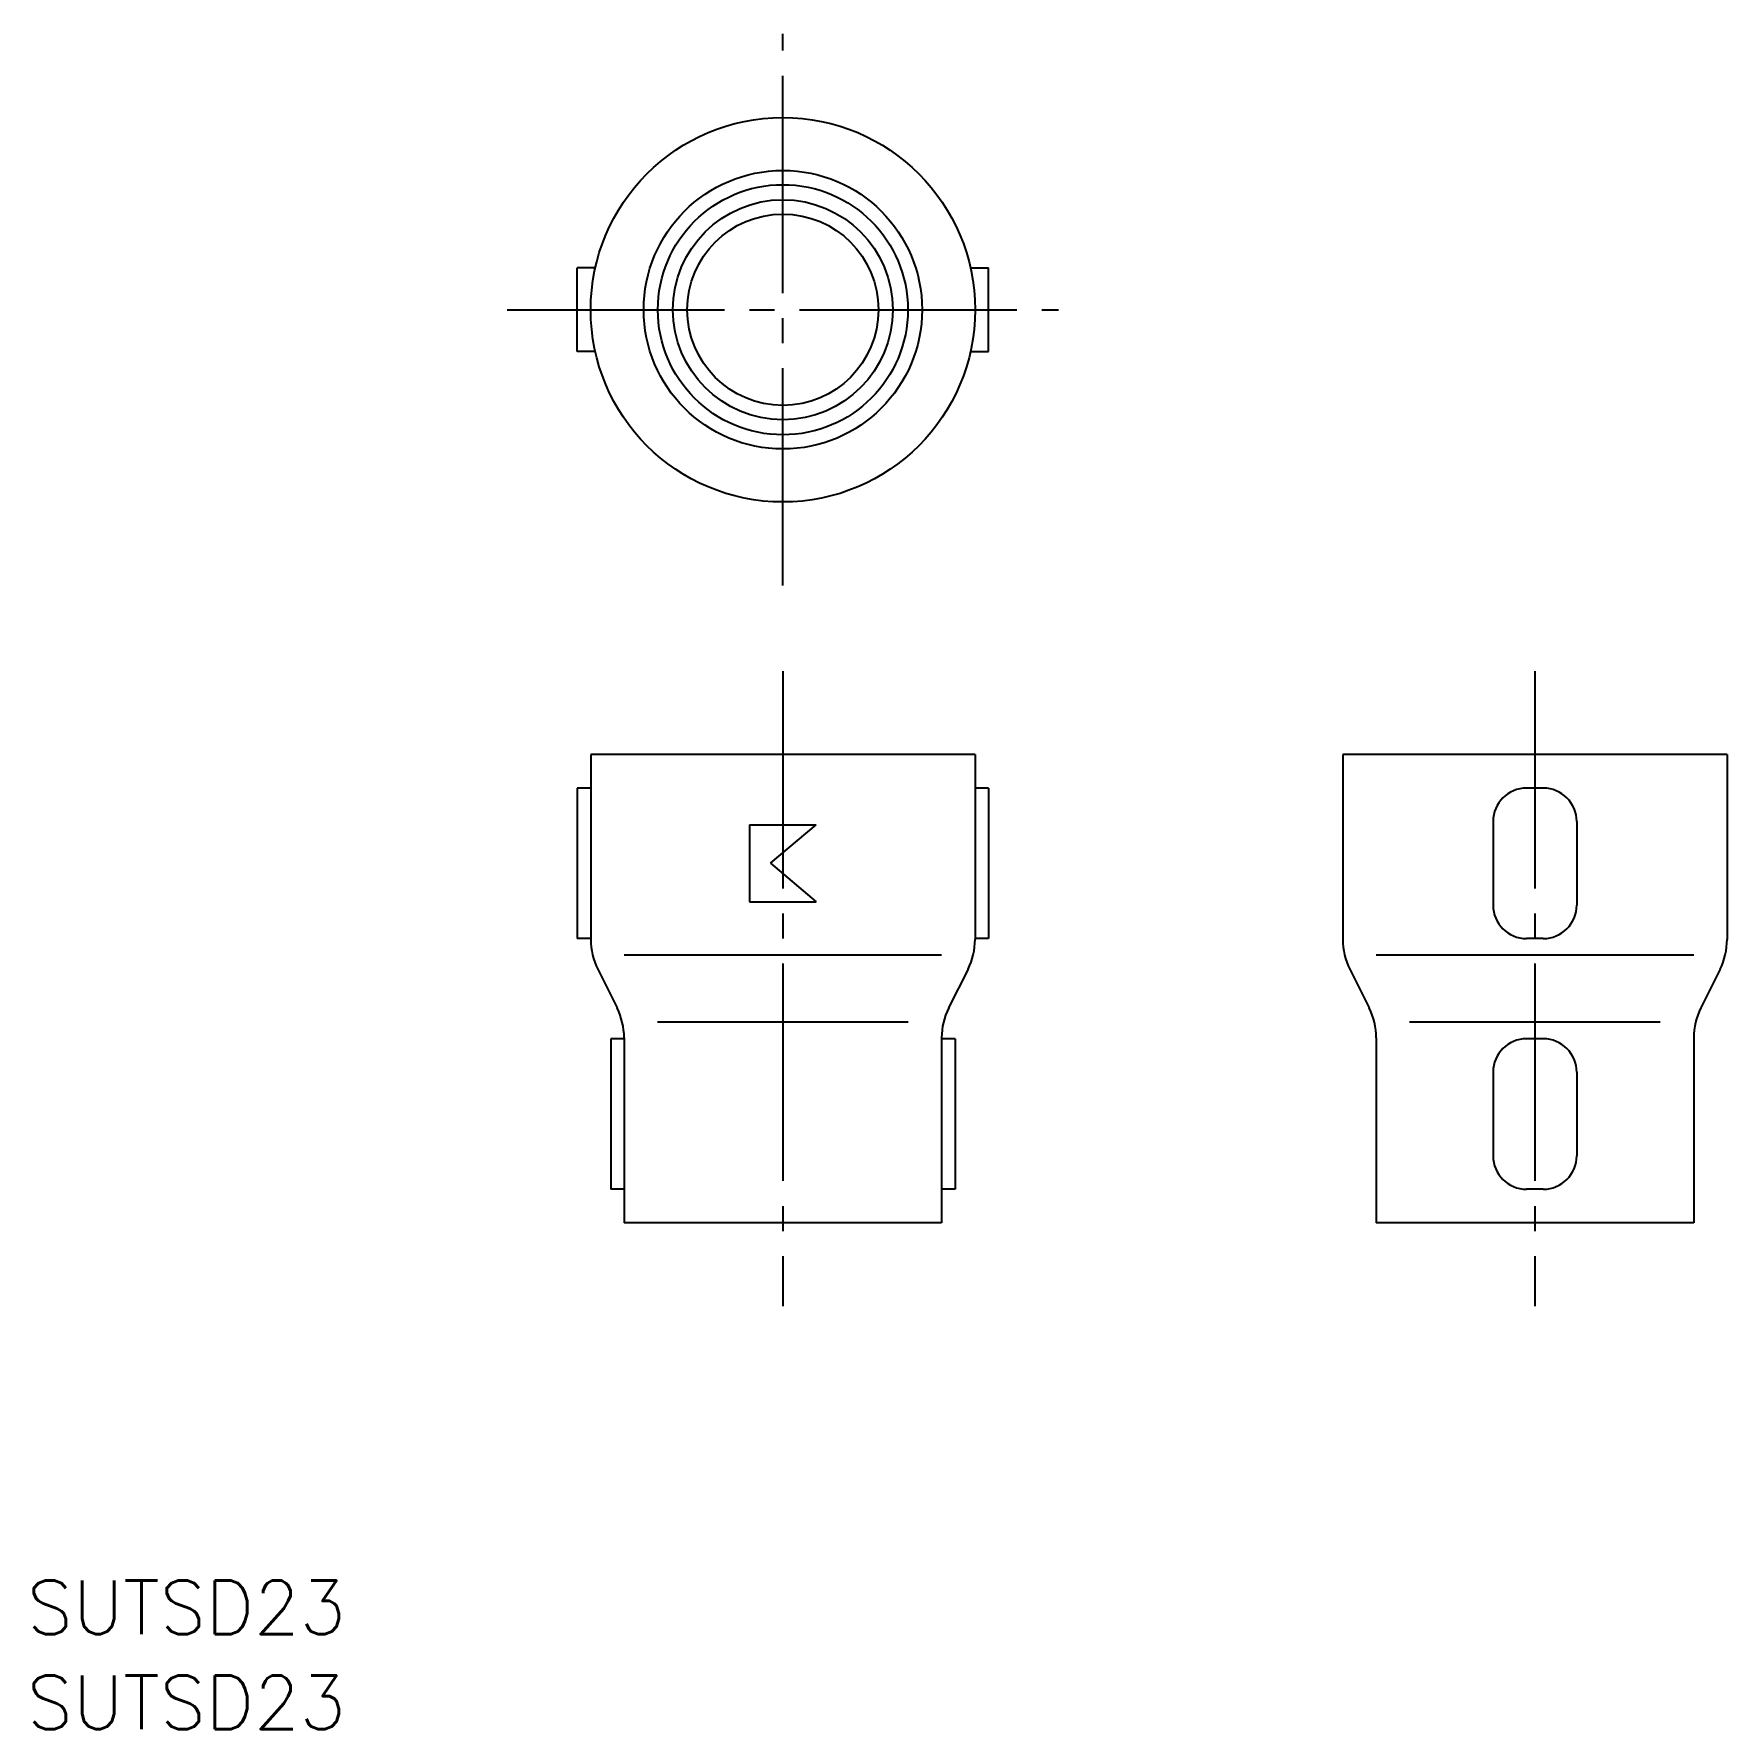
# Model space of a CAD drawing. Extents: x 42 to 143, y 141 to 242.
import ezdxf

# ---------------------------------------------------------------- set-up
doc = ezdxf.new("R2010")
doc.units = 0
doc.linetypes.add('CENTER', pattern=[17.5, 13, -1.5, 1.5, -1.5])
doc.layers.get('0').update_dxf_attribs({"linetype": 'CONTINUOUS'})
doc.layers.add('CENTER', color=1, linetype='CENTER')
doc.styles.get("Standard").update_dxf_attribs({"font": 'txt.shx', "bigfont": '@extfont2.shx'})

msp = doc.modelspace()

# ---------------------------------------------------------------- linework, layer by layer
at = {"color": 7, "linetype": 'CONTINUOUS'}
for p, q in [((75.41, 228), (74.33, 228)), ((74.33, 223), (74.33, 228)), ((97.86, 228), (98.93, 228)), ((98.93, 223), (98.93, 228)), ((75.41, 223), (74.33, 223)), ((97.86, 223), (98.93, 223)), ((98.13, 198.89), (75.13, 198.89)), ((75.13, 198.89), (75.13, 187.84)), ((98.13, 198.89), (98.13, 187.84)), ((143.13, 198.89), (120.13, 198.89)), ((120.13, 198.89), (120.13, 187.84)), ((143.13, 198.89), (143.13, 187.84)), ((74.33, 196.89), (74.33, 187.89)), ((75.13, 196.89), (74.33, 196.89)), ((98.93, 196.89), (98.13, 196.89)), ((98.93, 196.89), (98.93, 187.89)), ((132.13, 196.89), (131.13, 196.89)), ((84.63, 194.69), (84.63, 190.09)), ((84.63, 194.69), (88.63, 194.69)), ((85.89, 192.39), (88.63, 194.69)), ((129.13, 194.89), (129.13, 189.89)), ((134.13, 194.89), (134.13, 189.89)), ((85.89, 192.39), (88.63, 190.09)), ((84.63, 190.09), (88.63, 190.09)), ((75.13, 187.89), (74.33, 187.89)), ((98.93, 187.89), (98.13, 187.89)), ((132.13, 187.89), (131.13, 187.89)), ((96.13, 186.89), (77.13, 186.89)), ((141.13, 186.89), (122.13, 186.89)), ((75.55, 186.05), (76.71, 183.74)), ((97.71, 186.05), (96.55, 183.74)), ((120.55, 186.05), (121.71, 183.74)), ((142.71, 186.05), (141.55, 183.74)), ((94.13, 182.89), (79.13, 182.89)), ((139.13, 182.89), (124.13, 182.89)), ((77.13, 181.89), (76.33, 181.89)), ((76.33, 181.89), (76.33, 172.89)), ((77.13, 181.95), (77.13, 170.89)), ((96.13, 181.95), (96.13, 170.89)), ((96.93, 181.89), (96.13, 181.89)), ((96.93, 181.89), (96.93, 172.89)), ((122.13, 181.95), (122.13, 170.89)), ((132.13, 181.89), (131.13, 181.89)), ((141.13, 181.95), (141.13, 170.89)), ((129.13, 179.89), (129.13, 174.89)), ((134.13, 179.89), (134.13, 174.89)), ((77.13, 172.89), (76.33, 172.89)), ((96.93, 172.89), (96.13, 172.89)), ((132.13, 172.89), (131.13, 172.89)), ((96.13, 170.89), (77.13, 170.89)), ((141.13, 170.89), (122.13, 170.89))]:
    msp.add_line(p, q, dxfattribs=at)
for radius in [11.5, 8.33, 7.48, 6.58, 5.72]:
    msp.add_circle((86.63, 225.5), radius, dxfattribs=at)
for centre, radius, start, end in [((131.13, 194.89), 2, 90, 180), ((132.13, 194.89), 2, 360, 90), ((131.13, 189.89), 2, 180, 270), ((132.13, 189.89), 2, 270, 360), ((79.13, 187.84), 4, 180, 206.565), ((94.13, 187.84), 4, 333.435, 0), ((124.13, 187.84), 4, 180, 206.565), ((139.13, 187.84), 4, 333.435, 0), ((73.13, 181.95), 4, 360, 26.565), ((100.13, 181.95), 4, 153.4349, 180), ((118.13, 181.95), 4, 360, 26.565), ((145.13, 181.95), 4, 153.4349, 180), ((131.13, 179.89), 2, 90, 180), ((132.13, 179.89), 2, 360, 90), ((131.13, 174.89), 2, 180, 270), ((132.13, 174.89), 2, 270, 360)]:
    msp.add_arc(centre, radius, start, end, dxfattribs=at)
at = {"layer": 'CENTER', "color": 1, "linetype": 'CENTER'}
for p, q in [((86.63, 209), (86.63, 242)), ((70.13, 225.5), (103.13, 225.5)), ((86.63, 203.89), (86.63, 165.89)), ((131.63, 203.89), (131.63, 165.89))]:
    msp.add_line(p, q, dxfattribs=at)

# ---------------------------------------------------------------- texts
at = {"color": 7, "linetype": 'CONTINUOUS'}
for p in [(41.4, 146.29), (41.4, 140.6)]:
    msp.add_text('SUTSD23', height=3.2, dxfattribs=at).set_placement(p)

doc.saveas('drawing.dxf')
